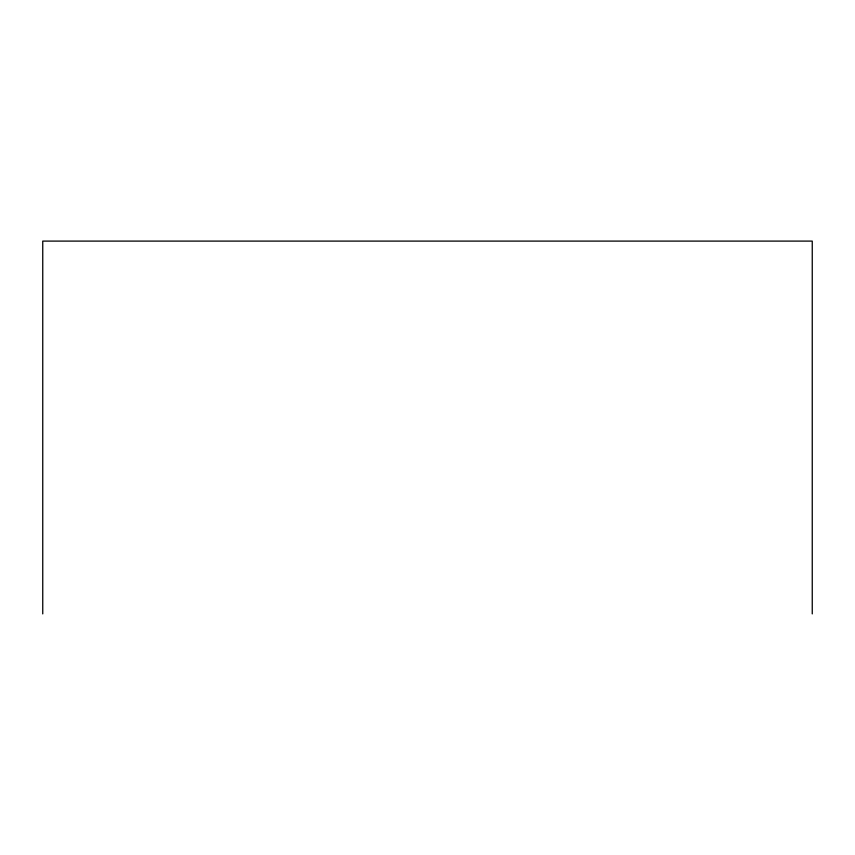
<?xml version="1.0" encoding="UTF-8"?>
<svg xmlns="http://www.w3.org/2000/svg" width="855" height="855" viewBox="0 0 855 855"><rect width="100%" height="100%" fill="white"/><g stroke="black" fill="none" stroke-linecap="round" stroke-linejoin="round"><path stroke-width="1.28" d="M812.25 613.901L812.25 241.099L42.75 241.099L42.75 613.901"/></g></svg>
